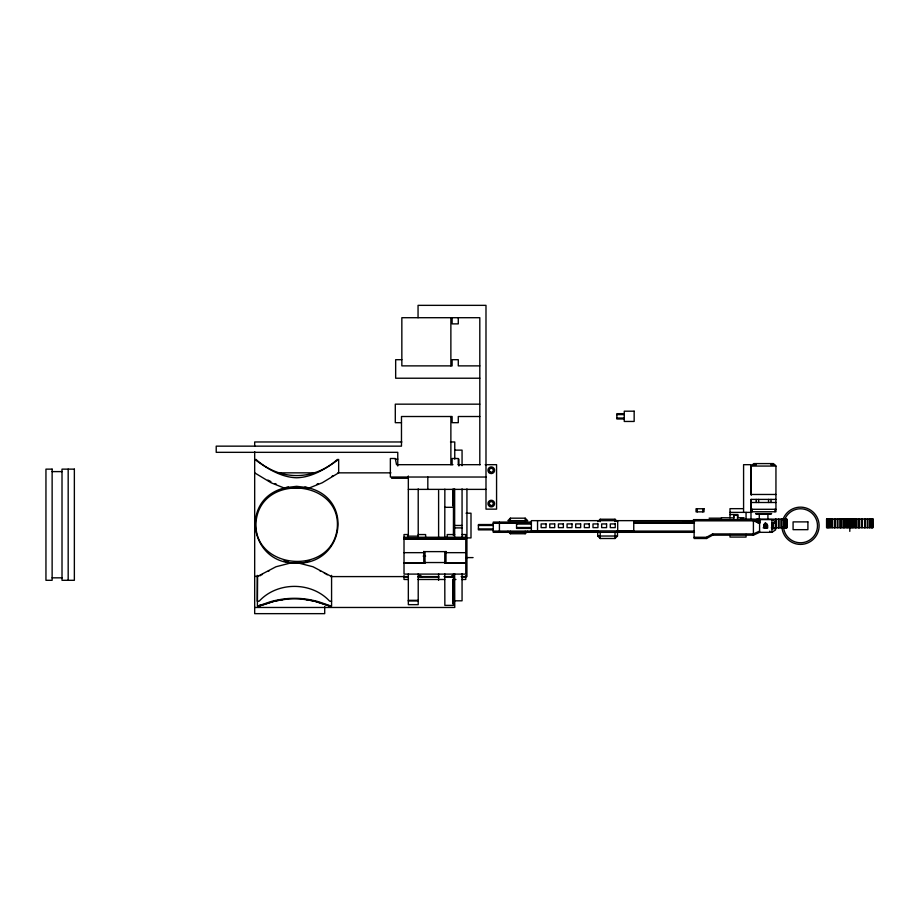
<?xml version="1.0" encoding="UTF-8"?>
<svg xmlns="http://www.w3.org/2000/svg" width="919" height="919" viewBox="0 0 919 919"><rect width="100%" height="100%" fill="white"/><g stroke="black" fill="none" stroke-linecap="round" stroke-linejoin="round"><path stroke-width="1.38" d="M337.434 459.374C313.528 480.97 279.813 480.982 255.919 459.374M331.575 575.363L331.575 606.23L318.939 601.865A37.093 13.061 0 0 0 313.034 600.36L310.898 599.935A36.013 14.865 0 0 0 278.078 599.935L275.941 600.36A37.093 13.061 0 0 0 270.037 601.865L257.4 606.23L257.596 576.477L254.977 576.362M510.378 518.178L507.908 520.648L527.667 520.648L525.197 518.178L510.378 518.178L510.378 520.648M507.908 531.274L510.378 533.744L525.197 533.744L527.667 531.274M597.729 521.705L600.199 519.235L615.018 519.235L617.488 521.705M597.729 532.331L597.729 536.03L600.199 538.5L615.018 538.5L617.488 536.03L617.488 532.331M751.248 495.238L751.248 466.059L753.718 463.59L773.476 463.59L775.946 466.059L775.946 511.757L751.248 511.757L751.248 499.408M257.4 576.592L258.101 576.156M452.803 575.501L450.942 576.971L453.01 575.363M260.651 575.397L259.962 575.799M331.966 476.341L333.023 475.605M258.113 576.144L275.941 566.77L289.646 563.244A28.776 19.667 0 0 1 299.33 563.244L313.034 566.77L331.38 576.477M694.121 519.603L694.121 538.5L706.481 538.5L712.65 535.168L753.408 535.168L759.588 532.331L771.937 532.331L775.636 529.861L775.636 528.747L771.937 528.747M261.674 574.823L262.466 574.329M694.121 537.27L706.481 537.27L712.65 533.928L753.408 533.928L759.588 531.09M268.256 571.239L269.29 570.688M317.055 484.141L318.204 483.566M259.365 605.437L261.226 604.736M288.486 487.059A45.755 45.755 0 0 0 285.809 487.633C238.469 498.236 249.554 564.737 296.676 563.129C343.798 564.737 354.883 498.236 307.543 487.633A45.755 45.755 0 0 0 304.867 487.059M285.809 487.633L296.676 486.323L307.543 487.633M282.857 599.693L278.79 600.348A35.726 12.59 0 0 0 272.828 601.658L258.71 606.23L272.598 601.715A35.703 12.579 0 0 1 280.663 600.05L280.927 600.004A34.658 14.302 0 0 1 308.06 600.004L310.185 600.348A35.726 12.59 0 0 1 316.159 601.658L330.266 606.23L316.389 601.715A35.703 12.579 0 0 0 308.313 600.05L306.13 599.693M401.844 359.697L395.664 359.697L395.664 378.226L479.81 378.226M479.81 365.877L458.282 365.877L458.282 359.697L452.114 359.697L452.114 365.877L401.844 365.877L401.844 317.71L479.81 317.71L479.81 464.681M479.81 404.165L395.296 404.165L395.296 422.683L401.477 422.683M624.265 413.665L616.856 413.665L616.856 418.984L624.265 418.984M616.856 414.595L624.265 414.595M479.81 416.514L458.282 416.514L458.282 422.683L452.114 422.683L452.114 416.514L401.477 416.514L401.477 446.152L216.218 446.152L216.218 452.332L397.766 452.332L397.766 465.979M616.856 418.053L624.265 418.053M401.879 441.97L254.678 441.97L254.678 446.358M450.471 441.97L454.756 441.97L454.756 459.075M454.652 450.126L462.062 450.126L462.062 465.692M395.296 459.121L397.766 459.121M452.964 464.681L396.537 464.681L395.296 458.501L390.357 458.501L390.357 477.03L485.99 477.03M458.144 464.681L480.338 464.681M485.186 464.681L496.57 464.681L496.57 509.137L485.99 509.137L485.99 305.349L418.053 305.349L418.053 317.71M752.477 464.819L756.188 464.819L756.188 463.59M774.706 464.819L771.007 464.819L771.007 463.59M751.248 466.059L775.946 466.059M52.13 471.608L62.01 471.608M279.066 472.848L314.918 472.848M337.859 472.848L390.92 472.848M391.597 478.259L408.059 478.259M283.58 488.322L288.325 488.322M305.016 488.322L309.76 488.322M408.335 489.379L485.99 489.379M775.946 494.468L750.995 494.468L750.995 464.681L743.586 464.681L743.586 512.377M775.946 499.408L750.995 499.408L750.995 520.154M751.248 502.498L775.946 502.498M444.853 507.311L453.492 507.311M743.379 508.666L729.996 508.666L729.996 517.868M751.248 509.287L775.946 509.287M729.996 512.377L750.995 512.377M466.059 513.204L470.999 513.204L470.999 537.902L466.059 537.902M755.567 513.606L771.627 513.606M756.188 514.226L771.007 514.226M729.996 514.537L737.911 514.537L737.911 517.742L744.08 517.742M709.1 518.178L721.449 518.178M740.346 519.166L745.125 519.166M745.516 519.166L786.848 519.166L786.848 527.816L771.317 527.816M759.588 522.072L753.408 519.603L693.466 519.637L693.466 521.762M771.937 523.187L775.636 523.187L775.636 522.072L771.937 519.603L759.588 519.603L759.588 532.331M694.982 520.648L531.377 520.648L531.377 530.895L633.754 530.895L633.754 520.648M694.121 520.843L753.408 520.843L759.588 523.313M683.495 521.452L693.374 521.452M530.964 522.072L493.239 522.072L493.239 532.331L694.465 532.331M634.236 522.072L694.465 522.072M531.377 523.118L516.558 523.118L516.558 528.425L531.377 528.425M493.239 523.313L530.964 523.313M634.236 523.313L694.465 523.313M516.558 524.048L531.377 524.048M493.239 524.542L478.42 524.542L478.42 529.861L493.239 529.861M454.652 525.461L462.062 525.461M478.42 525.473L493.239 525.473M516.558 527.506L531.377 527.506M454.652 527.897L462.062 527.897M763.161 527.816L767.859 527.816M478.42 528.93L493.239 528.93M493.239 531.09L598.372 531.09M617.017 531.09L694.465 531.09M418.214 534.548L425.623 534.548L425.623 538.04M454.652 534.548L447.243 534.548L447.243 538.04M462.062 534.548L465.772 534.548L465.772 574.099L404.015 574.099L404.015 534.548L407.726 534.548L407.726 537.259M597.729 536.03L617.488 536.03M418.214 536.168L408.335 536.168L408.335 475.996M404.015 537.259L408.231 537.259M418.053 537.259L465.772 537.259M404.015 537.833L465.772 537.833M404.015 538.58L465.772 538.58M404.015 539.154L465.772 539.154M423.774 551.618L446.002 551.618M404.015 552.664L423.774 552.664M446.002 552.664L465.772 552.664M423.154 556.11L425.623 556.11M465.772 557.603L473.078 557.603M283.58 561.118L288.325 561.118M306.211 561.13L309.76 561.13M425.015 562.543L444.773 562.543M404.015 562.945L425.015 562.945M444.773 562.945L465.772 562.945M404.015 563.129L425.015 563.129L425.015 552.664M465.772 563.129L444.773 563.129L444.773 552.664M330.691 576.592L408.128 576.592M418.168 576.592L438.248 576.592M443.992 576.592L454.02 576.592M461.2 576.592L466.932 576.592L466.932 488.919M404.015 576.96L408.231 576.96M418.053 576.96L439.098 576.96M444.716 576.96L453.136 576.96M461.556 576.96L465.772 576.96M52.13 577.833L62.01 577.833M408.231 579.487L404.015 579.487L404.015 575.593M418.053 579.487L444.716 579.487M453.136 579.487L455.939 579.487M461.556 579.487L465.772 579.487L465.772 575.593M408.335 600.325L418.214 600.325M454.652 600.808L462.062 600.808L462.062 573.732M257.24 575.363L257.24 601.175L259.181 601.175C277.354 581.463 311.461 581.463 329.645 601.175L331.575 601.175M408.335 600.957L418.214 600.957M254.678 607.47L454.756 607.47L454.652 573.732M254.678 472.848L271.105 482.774L283.58 487.782L309.76 487.782L322.236 482.774L338.663 472.848L338.663 459.374C326.36 468.345 312.494 477.34 296.676 477.777C280.846 477.34 266.981 468.345 254.678 459.374M267.854 480.063L270.921 481.59M275.149 483.566L276.297 484.141M319.892 570.791L320.72 571.239M324.315 573.1L325.602 573.847M326.647 574.409L327.302 574.823M419.857 575.363L421.913 576.971L420.063 575.501M872.533 519.017L872.533 527.667M872.361 519.017L872.361 527.667M871.465 519.017L871.465 527.667M871.178 519.017L871.178 527.667M869.856 519.017L869.856 527.667M869.466 519.017L869.466 527.667M867.754 519.017L867.754 527.667M867.26 519.017L867.26 527.667M865.216 519.017L865.216 527.667M864.813 519.017L864.813 527.667M864.641 519.017L864.641 527.667M862.378 519.017L862.298 527.667M861.677 519.017L861.643 527.667M859.633 519.017L859.633 527.667M859.07 519.017L859.07 527.667M858.851 519.017L858.851 527.667M858.369 519.017L858.369 527.667M856.646 519.017L856.646 527.667M855.819 519.017L855.819 527.667M855.612 519.017L855.612 527.667M854.865 519.017L854.865 527.667M853.487 519.017L853.487 527.667M852.625 519.017L852.625 527.667M852.005 519.017L852.005 527.667M851.247 519.017L851.247 527.667M850.236 519.017L850.236 527.667M849.799 527.253L849.799 531.366M849.363 519.017L849.363 527.667M848.352 519.017L848.352 527.667M847.594 519.017L847.594 527.667M846.973 519.017L846.973 527.667M846.123 519.017L846.123 527.667M844.733 519.017L844.733 527.667M843.998 519.017L843.998 527.667M843.791 519.017L843.791 527.667M842.964 519.017L842.964 527.667M841.241 519.017L841.241 527.667M840.747 519.017L840.747 527.667M840.54 519.017L840.54 527.667M839.977 519.017L839.977 527.667M837.956 519.017L837.956 527.667M837.232 519.017L837.312 527.667M834.969 519.017L834.969 527.667M834.797 519.017L834.797 527.667M834.383 519.017L834.383 527.667M832.338 519.017L832.338 527.667M831.844 519.017L831.844 527.667M830.144 519.017L830.144 527.667M829.742 519.017L829.742 527.667M828.433 519.017L828.433 527.667M828.145 519.017L828.145 527.667M827.249 519.017L827.249 527.667M827.066 519.017L827.066 527.667M786.779 519.166L786.779 527.816M786.331 519.166L786.331 527.816M786.147 519.166L786.147 527.816M785.263 519.166L785.263 527.816M784.964 519.166L784.964 527.816M783.654 519.166L783.654 527.816M783.252 519.166L783.252 527.816M781.552 519.166L781.552 527.816M781.058 519.166L781.058 527.816M779.013 519.166L779.013 527.816M778.427 519.166L778.427 527.816M775.464 519.166L775.441 527.816M774.901 509.287L774.901 511.757M773.419 522.877L773.419 527.816M772.856 522.877L772.856 527.816M772.649 522.877L772.649 527.816M772.155 522.877L772.155 527.816M771.937 519.603L771.937 532.331M771.007 499.408L771.007 502.498M769.835 531.09L769.835 532.331M768.537 499.408L768.537 502.498M767.916 514.226L767.916 519.166M767.273 524.106L767.273 527.816M766.423 524.106L766.423 527.816M765.803 522.877L765.803 527.816M765.045 522.877L765.045 527.816M764.034 524.106L764.034 527.816M759.91 519.166L759.91 522.877M759.278 514.226L759.278 519.166M758.657 499.408L758.657 502.498M758.531 519.166L758.531 522.877M757.784 519.166L757.784 522.877M757.578 519.166L757.578 521.636M756.762 519.166L756.762 521.636M756.188 499.408L756.188 502.498M753.408 519.603L753.408 535.168M752.293 509.287L752.293 511.757M746.056 512.377L746.056 519.235M746.056 534.33L746.056 537.075L729.996 537.075L729.996 534.456M737.497 519.844L737.497 515.157L733.799 515.157L733.799 520.28M733.707 514.537L733.707 517.868L721.449 517.742L721.449 520.28M712.65 533.928L712.65 535.168M706.481 537.27L706.481 538.5M702.771 508.758L702.771 511.849M697.268 508.758L697.268 511.849M617.706 520.648L617.706 530.895M615.018 519.235L615.018 521.705M615.018 532.331L615.018 538.5M600.199 519.235L600.199 521.705M600.199 532.331L600.199 538.5M537.546 520.648L537.546 530.895M525.197 518.178L525.197 520.648M525.197 531.274L525.197 533.744M510.378 531.274L510.378 533.744M499.419 522.072L499.419 532.331M462.062 488.885L462.062 537.787M458.903 459.121L458.903 465.979M458.282 317.71L458.282 323.879L452.114 323.879L452.114 317.71M458.282 464.681L458.282 458.501L452.114 458.501L452.114 464.681M454.652 488.885L454.652 537.787M453.492 489.149L453.423 535.559M453.423 573.847L453.492 605.38L444.853 605.38L444.773 573.847M452.872 489.149L452.872 505.703M452.872 579.82L452.872 603.783M450.873 317.71L450.873 365.877M450.873 416.514L450.873 464.681M446.002 551.411L446.002 562.543M444.853 489.149L444.773 538.143M438.604 490.516L438.604 538.143M438.604 573.847L438.604 580.303M427.817 477.03L427.817 489.379M423.774 551.411L423.774 562.543M418.214 488.885L418.214 537.259M418.214 573.847L418.214 604.656L408.335 604.656L408.335 573.847M324.706 606.517L324.706 613.651L254.678 613.651L254.678 451.608M68.178 469.138L68.178 580.303M784.78 519.269A17.013 17.013 0 0 1 812.258 513.491A17.013 17.013 0 0 1 807.675 541.188A17.013 17.013 0 0 1 783.516 526.886M782.85 519.786A18.633 18.633 0 0 1 812.775 511.768A18.633 18.633 0 0 1 808.731 542.486A18.633 18.633 0 0 1 781.897 526.989M307.543 561.819A45.755 45.755 0 0 1 285.809 561.819M256.263 519.855C249.991 569.033 330.231 577.419 337.078 529.585C343.361 480.419 263.121 472.021 256.263 519.855M634.156 411.195L624.265 411.195L624.265 421.453L634.156 421.453L634.156 411.195M52.13 469.138L45.95 469.138L45.95 580.303L52.13 580.303L52.13 469.138M74.359 469.138L62.01 469.138L62.01 580.303L74.359 580.303L74.359 469.138M704.011 508.758L696.051 508.758L696.051 511.849L704.011 511.849L704.011 508.758M873.05 519.017L826.56 519.017L826.56 527.667L873.05 527.667L872.993 519.017M807.904 521.889L793.086 521.889L793.086 529.666L807.904 529.666L807.904 521.889M546.07 523.922L541.13 523.922L541.13 527.632L546.07 527.632L546.07 523.922M554.708 523.922L549.769 523.922L549.769 527.632L554.708 527.632L554.708 523.922M563.358 523.922L558.419 523.922L558.419 527.632L563.358 527.632L563.358 523.922M572.009 523.922L567.069 523.922L567.069 527.632L572.009 527.632L572.009 523.922M580.647 523.922L575.708 523.922L575.708 527.632L580.647 527.632L580.647 523.922M589.297 523.922L584.358 523.922L584.358 527.632L589.297 527.632L589.297 523.922M597.936 523.922L592.996 523.922L592.996 527.632L597.936 527.632L597.936 523.922M606.586 523.922L601.646 523.922L601.646 527.632L606.586 527.632L606.586 523.922M615.236 523.922L610.296 523.922L610.296 527.632L615.236 527.632L615.236 523.922M776.164 527.816L776.164 519.166L776.084 527.816M764.769 527.736A1.976 1.976 0 0 0 767.733 526.024A1.976 1.976 0 0 0 764.769 524.312A1.976 1.976 0 0 0 764.769 527.736M490.298 505.289A1.976 1.976 0 0 0 493.262 503.578A1.976 1.976 0 0 0 490.298 501.866A1.976 1.976 0 0 0 490.298 505.289M490.298 471.941A1.976 1.976 0 0 0 493.262 470.241A1.976 1.976 0 0 0 490.298 468.529A1.976 1.976 0 0 0 490.298 471.941M489.62 506.472A3.331 3.331 0 0 0 494.617 503.578A3.331 3.331 0 0 0 489.62 500.694A3.331 3.331 0 0 0 489.62 506.472M488.931 472.596A3.331 3.331 0 0 0 494.514 471.102A3.331 3.331 0 0 0 490.424 467.013A3.331 3.331 0 0 0 488.931 472.596"/></g></svg>
